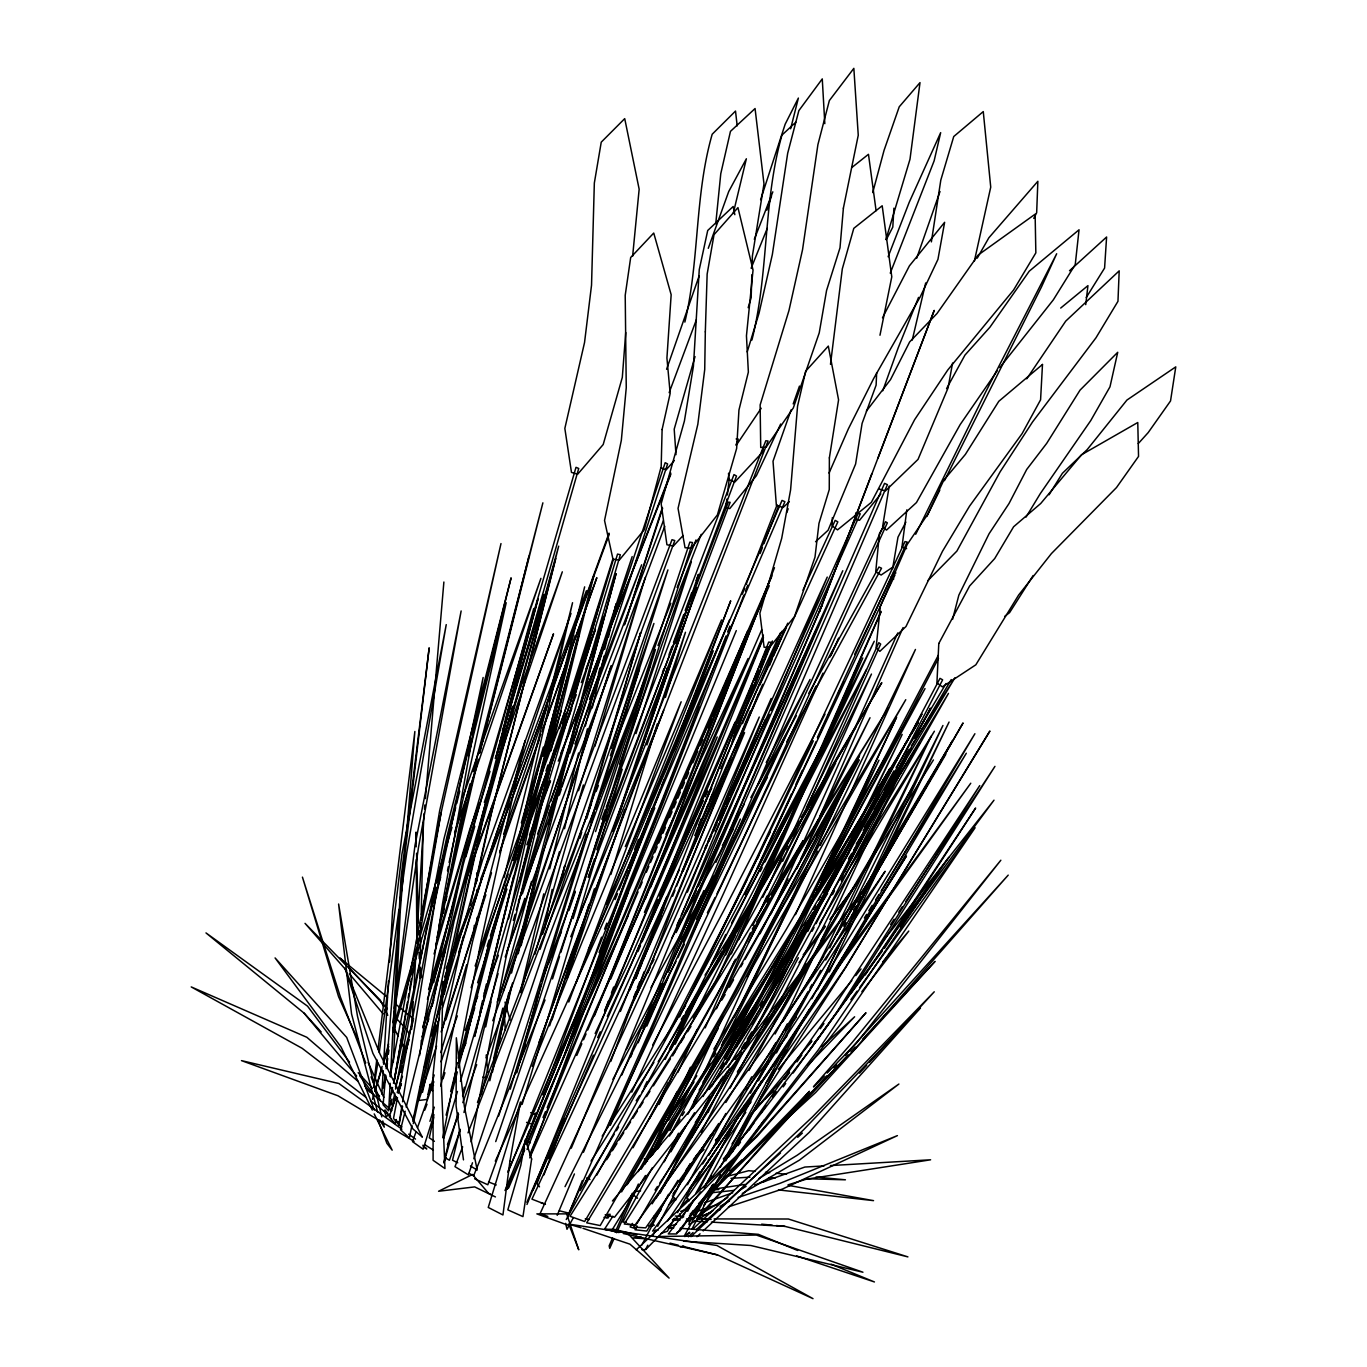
<?xml version="1.0" encoding="UTF-8"?>
<svg xmlns="http://www.w3.org/2000/svg" width="1367" height="1367" viewBox="0 0 1367 1367"><rect width="100%" height="100%" fill="white"/><g stroke="black" fill="none" stroke-linecap="round" stroke-linejoin="round"><path stroke-width="1.5" d="M419.772 978.311L420.011 967.665M420.165 961.274L420.694 937.83M420.882 929.321L421.019 922.93M421.207 914.403L423.274 822.797M474.041 933.798L474.298 925.374M475.511 883.27L475.631 879.049M751.833 274.801L751.167 297.698L748.176 307.66M752.004 268.547L752.38 256.056L763.982 183.879L755.062 108.54L730.456 131.369L720.768 173.746L715.744 223.829M832.366 517.597L832.025 525.817L837.527 529.883L871.326 502.373L914.608 419.703L947.775 369.996L1013.562 290.026L1035.844 252.878L1035.127 214.192L978.242 254.98L937.027 313.487L909.636 341.955L890.515 379.599L866.405 411.074M876.657 372.695L876.11 385.169L862.099 423.394L855.605 464.045L828.077 530.276L815.569 541.742M391.953 1092.011L392.141 1087.756M393.32 1062.279L400.223 911.499L403.316 873.376M390.142 1083.296L388.689 1110.807L383.119 1104.826L385.631 1075.094M390.466 1076.957L400.975 878.144L429.17 647.821L402.462 875.41L386.16 1068.721M411.655 1029.283L413.193 1001.772M413.791 991.195L415.824 955.243M416.542 942.547L424.129 813.468M381.82 1094.027L383.204 1070.617M383.58 1064.227L388.467 981.216M389.578 962.06L392.585 910.969L414.867 731.482L406.255 837.373M893.915 208.194L892.805 227.076L886.26 239.755M424.488 809.213L424.847 804.975M425.393 798.601L443.882 582.017M632.613 256.347L639.158 189.227L624.719 118.621L601.241 142.168L594.337 183.041L591.535 285.156L584.546 342.485L564.844 428.418L571.474 472.401L577.643 474.246L603.206 444.514L622.31 377.412L625.727 332.523M855.793 512.864L855.178 519.17L859.553 520.28L880.826 493.914M830.487 364.357L842.311 268.872L853.794 228.34L882.193 205.768L891.78 276.835L879.972 335.24M726.885 499.109L725.911 507.413L729.756 508.592L756.378 475.699L780.677 424.026M727.364 494.974L729.277 478.365M1085.723 304.653L1087.944 285.635L1060.707 308.053M373.669 1085.005L376.779 1059.579M378.078 1048.985L401.932 854.067L446.24 624.616L406.768 852.615L401.266 892.6M385.819 1076.102L383.375 1087.995L385.221 1075.351M386.878 1067.644L387.425 1063.406M394.38 1008.385L414.97 845.455L461.14 610.946L418.456 847.677L392.927 1022.653M906.834 509.857L901.964 546.954L906.629 548.663M377.805 1063.116L373.738 1087.551M379.257 1052.59L398.942 909.448M399.813 903.126L400.685 896.82M925.681 282.952L912.25 340.075M386.468 1066.909L387.698 1058.485M388.313 1054.265L388.929 1050.044M419.601 1055.461L442.515 903.724L483.132 677.485L435.133 901.212L402.582 1101.751M931.371 241.891L940.804 180.102L953.739 136.529L983.266 111.598L990.733 187.142L974.398 260.994M401.915 1105.937L398.856 1124.733L401.949 1126.938M889.216 486.037L882.586 526.876L886.499 530.088L916.454 502.56L960.147 424.607L997.226 370.782M407.451 1002.216L394.362 1080.067L441.08 812.869L500.988 543.57L439.644 810.768L421.241 920.162M408.152 998.013L408.87 993.809M409.57 989.588L411.347 979.08M412.048 974.859L412.766 970.655M413.466 966.452L414.167 962.248M418.763 934.891L419.481 930.688M892.6 568.587L897.982 537.18L905.877 522.091M952.56 363.041L948.066 387.938L918.026 459.397L885.389 490.907L878.656 488.89M684.85 322.099C699.562 260.277 694.573 195.498 712.19 134.239L735.514 111.069L737.189 125.867M751.901 340.058C768.972 272.716 762.957 201.957 781.958 135.06L795.799 122.227M471.154 1141.889L505.653 959.309L554.78 748.706L501.792 954.901L463.977 1112.516M397.489 1097.53L393.508 1118.411L398.976 1125.058L402.564 1106.296M398.293 1093.344L442.891 859.416L455.655 807.675M447.505 870.847L448.308 866.678M390.142 1076.256L441.08 812.869M394.755 1093.258L392.346 1105.766L389.834 1099.991L392.551 1087.483M395.576 1089.089L443.916 838.996L511.104 577.831L472.333 734.216M442.788 1137.703L457.415 1062.569M458.235 1058.4L480.586 943.606L525.065 740.606L472.64 941.265L440.721 1086.082M544.391 929.201L552.165 889.387M441.541 917.086L460.423 820.986L470.077 783.906M443.352 913.156L444.207 908.987M445.898 900.648L446.736 896.462M453.912 861.005L456.851 846.395M457.706 842.226L465.72 802.583M411.945 1125.451L409.365 1137.942L400.548 1129.774L405.179 1111.217M412.8 1121.282L454.032 921.273L512.762 706.312L453.588 917.394L406.204 1107.099M413.33 1119.47L414.184 1115.318M485.678 1026.907L490.975 1001.96M508.575 918.829L531.49 815.005M562.093 878.058L564.793 865.55L559.325 885.953M393.457 1083.296L435.988 887.183M436.876 883.014L446.838 837.117L471.325 738.334M457.637 1118.309L458.543 1114.156M462.593 1095.497L464.387 1087.192M492.479 1072.053L511.002 986.957M518.23 953.739L534.514 879.015L603.206 616.175L536.103 881.288L521.152 945.691M449.094 862.509L506.2 602.727L468.42 755.917M432.092 1006.385L463.225 864.525L533.745 608.537L469.411 867.72L413.295 1123.623M433.869 1117.112L429.306 1137.788L434.398 1141.325M438.824 926.946L461.841 823.207L476.929 763.162M422.488 1092.37L438.192 1021.559M444.19 994.492L482.073 823.754L555.788 558.539L488.532 824.096L470.351 905.21M427.922 1094.506L430.246 1084.099M442.84 1027.933L463.345 936.412M475.084 885.97L491.419 813.297L524.791 680.766M885.953 239.413L909.995 159.238L920.008 82.618L899.23 106.814L884.039 150.421L872.727 192.593M437.047 937.437L478.211 759.232M422.044 1086.287L435.731 1026.121M438.568 1013.682L484.362 812.459L503.227 744.861M518.298 840.483L572.551 602.71L504.013 877.546M519.597 881.407L542.374 786.11M493.572 1059.1L508.866 992.527M526.534 915.565L537.521 867.72M564.52 828.71L587.434 728.799M592.219 707.969L604.146 655.938M608.452 637.21L616.09 603.889L604.624 649.445M465.053 1045.482L489.113 941.829M479.714 1013.015L482.585 1000.61M483.559 996.475L486.43 984.069M540.187 777.669L584.649 586.853L543.007 756.207M489.813 1080.767L512.471 983.095M489.454 977.883L513.667 876.093M520.434 991.434L543.741 893.864M549.705 868.951L578.549 752.961M459.995 1129.108L452.528 1160.207L457.74 1162.787M423.223 1025.933L426.214 1013.545M433.698 982.6L465.088 852.649L490.001 771.33M529.319 805.06L543.331 747.117L521.357 822.797M474.742 1035.844L508.473 897.504L575.199 635.587L512.967 860.321M448.291 1144.23L443.711 1162.873L446.12 1157.712M474.742 1036.511L508.832 897.726L578.805 635.57L527.406 821.601M550.986 750.893L594.03 574.841L542.733 769.775M456.681 803.523L459.739 791.117M481.201 1094.847L502.783 1008.163M511.514 973.082L537.709 867.84M479.527 752.807L528.978 556.113M532.652 1017.544L540.973 984.411M543.57 974.056L545.125 967.853M479.766 753.029L542.887 502.834L473.187 771.706M528.961 664.191L558.676 546.168L510.079 720.289M585.332 726.048L595.756 684.628M598.37 674.29L599.925 668.07M790.639 128.754L798.379 98.065L785.171 124.192L760.599 199.736M450.632 1091.532L456.527 1068.874M458.663 1060.638L492.41 930.927L561.171 711.165L489.847 926.997L471.119 987.726M446.086 1115.147L457.33 1071.95M458.389 1067.832L506.183 884.825M952.56 619.388L958.848 595.141L989.059 533.779L1009 503.569L1026.685 469.496L1046.678 443.386L1080.05 390.125L1117.728 352.293L1109.987 386.81L1090.781 420.523L1040.321 493.572L1026.07 517.068M527.081 829.273L528.704 823.122M523.288 867.789L542.238 795.662L613.527 558.949M497.041 752.67L498.682 746.502M499.775 742.401L538.085 598.712L505.192 719.965M551.123 816.338L616.073 573.593L548.475 824.335M429.853 990.955L458.628 883.697M465.822 856.87L474.776 826.283M516.829 1072.856L538.376 992.715M568.945 716.821L600.13 601.429L574.448 685.106M520.776 992.732L559.445 851.607M518.93 852.256L520.622 846.122M498.699 1000.319L531.524 881.425M534.873 954.286L583.35 784.966M495.691 757.967L578.719 468.471L576.003 467.326L434.057 954.029M445.283 1157.883L458.184 1112.858M462.883 1096.488L498.066 973.68M513.326 920.452L515.086 914.318M516.248 910.217L620.31 554.746L617.542 554.079L527.098 853.213L460.423 1081.297M695.017 356.599L674.204 429.17L675.981 454.664M374.968 1090.969L382.111 1066.414M383.29 1062.33L388.638 1043.927M392.79 1029.607L451.999 827.274M388.98 1109.252L391.936 1099.034M395.507 1086.782L409.143 1039.809M399.437 1089.807L401.232 1083.672M428.589 989.469L455.946 895.265M396.208 1119.488L395.012 1123.589L389.287 1116.873L395.866 1096.607M422.967 1027.386L444.958 951.654M465.173 882.057L466.369 877.973M431.442 1035.81L482.483 860.219L571.03 613.373L486.43 863.5L442.344 1008.197M586.768 818.491L640.61 632.648L584.717 821.977M573.063 918.624L655.425 649.581L595.585 831.597M443.745 1138.301L457.449 1091.464M391.628 1093.908L392.842 1089.841M400.668 1063.304L413.33 1020.466M435.629 944.956L469.992 828.658L479.373 802.566M434.21 1074.975L427 1099.444L418.798 1100.469L436.551 1046.028M440.806 1052.539L466.643 964.829M499.69 852.632L505.089 834.28L540.922 734.045M579.916 838.261L581.71 832.161M522.16 1104.331L622.224 769.228L495.725 1141.599M498.511 746.98L544.169 594.474L502.441 730.679M459.5 1058.759L474.776 1007.718M594.884 746.314L645.258 577.438L578.514 790.69M510.25 1089.191L560.162 922.537L594.457 812.972M424.351 1067.285L439.251 1018.381M567.168 978.276L594.423 888.755M610.912 874.453L657.271 723.827M372.439 1099.393L373.687 1095.326M374.951 1091.242L381.837 1068.823M383.717 1062.706L388.724 1046.404M393.098 1032.136L440.687 877.221M400.907 1072.309L402.769 1066.209M550.03 764.717L551.892 758.582M562.555 723.895L565.682 713.694M747.219 351.917L759.027 313.265L772.355 254.467L787.682 153.241L798.858 110.624L822.268 78.893L824.814 123.662M429.939 1121.333L434.313 1107.167M443.045 1078.819L444.924 1072.753M498.647 1115.985L586.409 834.143M665.421 697.375L685.482 632.255L646.881 744.964M445.898 1019.765L491.505 872.898M552.541 978.926L559.53 956.541M560.795 952.474L692.573 542.562L689.857 542.101L584.786 857.451L516.077 1071.933M477.579 982.805L506.918 889.063M595.739 808.922L639.568 668.941L610.417 755.661M458.799 952.133L495.144 836.86M433.988 1114.703L423.104 1149.22L412.526 1141.633L416.081 1131.654M487.165 946.254L489.078 940.154M490.36 936.105L503.176 895.505M545.98 771.073L547.894 765.007M559.376 728.577L612.997 558.573M521.596 892.805L549.363 805.59M478.587 954.439L502.39 879.442L526.927 813.468M549.859 815.894L553.071 805.778M569.8 753.097L632.169 556.591L550.713 801.54M611.237 748.347L667.916 569.902L575.644 832.981L542.614 934.259M590.305 821.994L653.922 623.472L540.068 949.347M611.254 665.524L524.262 928.637M624.36 624.992L662.397 507.482M766.921 210.125L771.518 195.942M635.997 733.635L691.343 561.752L619.627 763.931M552.029 1019.885L582.034 926.706M585.947 914.557L589.194 904.424M397.182 1092.558L402.445 1076.342M427.427 999.311L450.427 928.364M465.549 881.749L553.515 633.844L466.967 875.922M549.602 1025.848L589.04 904.407M918.539 297.408L898.153 347.953L882.757 390.774M441.148 1031.914L485.849 894.787M499.656 852.444L539.128 740.06M561.974 787.102L667.592 463.943L665.182 462.695L522.331 893.95M610.981 666.481L573.217 782.044L528.619 911.242M624.89 623.899L662.636 508.336M529.371 872.368L532.703 862.235M699.186 275.844L666.583 369.278M708.277 248.316L728.714 191.551L746.365 158.777L733.225 213.474M505.209 957.02L524.808 898.358M559.291 795.184L561.324 789.118M612.741 831.512L667.421 667.574M675.52 643.293L698.469 574.465M503.193 991.331L517.461 948.869M484.328 802.326L562.315 571.816L495.23 758.429M472.486 1162.77L468.403 1174.868L454.989 1166.649L462.661 1146.793M473.853 1158.738L546.031 944.99L632.972 713.574L542.323 940.24L468.027 1132.884M454.579 832.418L540.922 578.361L462.747 797.166M503.603 834.178L547.398 705.406M548.765 701.391L586.409 590.732L495.794 834.844M569.014 910.405L575.148 892.309M517.068 858.818L595.397 629.521M763.247 448.94L761.897 452.87L734.831 482.038L728.97 479.612L728.526 473.238M615.253 825.634L696.845 587.964L619.063 813.861M624.822 809.367L566.946 977.952M497.246 1002.079L527.218 915.275M916.625 258.346L940.018 191.483M565.067 1053.581L628.666 870.489M588.169 877.084L594.508 858.954M791.117 409.827L773.021 461.226L776.371 505.414L783.069 507.499L789.323 501.757M793.202 403.897L799.473 386.092M786.743 512.693L788.144 508.746M541.964 732.046L596.832 577.66L543.075 728.03M417.499 1127.655L433.852 1081.758M440.977 1061.8L457.33 1015.886M475.118 965.991L508.199 874.179M460.252 1130.116L449.418 1160.224L444.668 1157.49M486.259 1057.853L561.376 849.061L674.785 540.563L672 539.692L556.352 846.959L492.769 1020.739M506.815 951.825L559.838 805.983L664.755 526.278M515.479 1073.385L525.646 1045.43M596.815 849.625L736.488 476.041L733.994 474.588L606.247 807.248M609.016 533.113L513.394 795.098L444.685 976.892M447.453 1144.589L458.423 1114.618M462.798 1102.639L476.69 1064.688M662.448 672.581L663.918 668.566M669.044 654.554L671.983 646.54M673.453 642.541L683.739 614.501M685.192 610.502L691.805 592.475M696.213 580.462L698.417 574.448M568.775 1002.062L681.159 701.784L582.274 941.573L532.259 1066.363M609.255 534.309L511.617 799.387M503.825 893.471L571.816 708.465M581.317 682.611L596.678 640.833L586.084 668.753M465.19 1030.205L477.749 996.15M537.573 833.921L577.267 730.918M539.572 779.463L595.346 629.503M526.859 844.721L550.491 780.984M458.372 1063.048L465.771 1043.089M484.311 993.194L498.391 955.26M518.418 901.366L554.746 803.557L663.371 520.707M600.216 794.398L650.265 665.353M541.742 980.908L575.114 891.079M601.788 819.226L605.496 809.247M539.025 1042.355L629.316 798.977L768.049 440.994L765.793 440.772L624.36 797.884L575.951 924.963M530.242 1155.969L627.607 893.847L736.3 630.597M543.946 1174.868L564.708 1118.924M604.744 1011.033L608.452 1001.037M611.425 993.04L613.646 987.042M650.709 887.149L774.474 567.698M610.81 1061.407L644.13 971.783M548.953 813.741L560.077 783.872M574.909 744.024L641.653 564.776L589.536 699.272M529.302 1130.765L525.577 1140.744L530.396 1142.778M530.789 1126.767L536.001 1112.789M542.716 1094.83L601.583 937.147M604.556 929.167L606.794 923.169M599.105 952.457L660.466 789.682M422.044 1036.818L428.828 1018.842M513.496 860.219L576.259 694.675M629.435 868.489L652.11 808.563M674.016 750.637L730.696 600.814L664.584 771.842M424.744 1110.158L427.017 1104.177M529.473 834.998L549.961 781.155M477.442 1102.434L591.535 803.437M596.097 791.476L598.387 785.495M661.97 785.717L664.242 779.754M686.114 722.22L713.284 650.795L628.376 854.102M548.406 1153.594L537.06 1183.429L539.504 1186.846M645.292 899.025L647.565 893.061M649.086 889.08L771.962 575.114M635.792 978.635L768.698 642.097L771.091 642.336L676.511 886.294M633.605 997.825L635.877 991.878M637.381 987.914L639.653 981.967M871.873 473.614L819.277 612.023L934.225 310.394L878.024 457.979M611.476 806.974L728.321 502.133L730.149 502.321L588.545 877.358M647.787 972.843L675.076 901.4L758.685 693.565M634.596 849.403L638.44 839.458M390.62 1111.474L396.02 1097.564M399.096 1089.619L401.42 1083.655M422.984 1027.984L433.783 1000.148M446.12 968.349L469.24 908.713M480.791 878.896L509.31 805.351M772.833 191.841L754.311 239.293M657.988 645.514L701.22 534.343M735.959 445.027L738.265 439.08L736.13 438.944M743.887 595.106L662.927 803.044L522.809 1148.758L661.799 800.908L726.048 635.963M745.442 591.159L747.749 585.213M760.086 553.532L762.41 547.586M763.948 543.622L778.592 505.995M888.123 256.74L909.226 202.299L940.667 132.65L934.139 160.828L890.259 273.161M672.667 896.205L674.973 890.259M558.249 761.129L670.753 473.05M727.586 631.981L729.91 626.018M742.298 594.218L744.622 588.254M746.16 584.29L777.122 504.782M594.474 1015.835L747.817 630.58L636.749 892.514L529.815 1154.637M560.863 753.422L670.838 474.264M527.047 1149.51L628.239 892.343M696.418 319.656L669.164 392.654M576.173 982.617L721.52 619.935L625.3 846.566M614.125 745.886L670.804 603.308M677.092 587.468L695.991 539.948M606.196 986.923L755.831 614.432L712.703 716.018M733.173 737.719L769.484 646.437M508.011 1172.322L654.776 807.982L495.298 1161.164M698.913 824.694L701.288 818.765M732.114 741.734L772.423 640.986M548.731 963.239L555.891 945.451M559.069 937.54L561.461 931.611M605.991 820.849L608.383 814.92M637.107 951.005L639.483 945.093M641.055 941.162L657.664 899.794M659.253 895.863L662.414 887.969M776.2 650.008L780.967 638.133L773.568 655.767M751.115 268.274L767.28 228.306M663.217 886.004L763.487 637.688M620.413 1011.409L666.583 897.265M696.897 822.387L752.721 684.44M754.311 680.493L758.292 670.633M759.898 666.703L762.29 660.791M765.469 652.896L767.861 646.984M473.546 1175.979L545.04 999.978M526.978 1204.464L717.179 736.95L529.73 1157.849M568.04 1215.929L582.376 1180.507M638.15 1042.765L692.334 908.97L822.49 604.094L690.455 910.166L621.848 1074.975M570.757 936.737L663.661 710.362L572.944 949.125L487.831 1184.762L474.622 1178.798M635.535 978.687L637.945 972.791M639.568 968.844L641.994 962.932M643.601 959.002L652.486 937.335M657.322 925.51L659.748 919.598M687.362 892.19L759.266 717.026L651.632 962.146L626.599 1016.433M505.004 1190.503L603.701 951.364L699.289 707.32L602.557 954.713L508.114 1170.989M610.724 979.045L650.47 883.082L748.074 658.518L665.968 834.28M615.065 899.571L617.508 893.676M619.131 889.763L729.482 620.003L618.602 881.544L588.408 949.501M557.189 1215.314L574.43 1173.945M583.453 1152.278L771.193 698.434L657.271 958.301L540.102 1213.588L547.825 1216.425M629.828 989.896L661.15 915.172M683.004 871.309L750.517 710.635M769.45 665.575L771.911 659.697M571.252 1148.195L744.571 732.609L639.09 968.725L531.934 1199.149L545.45 1204.378M769.655 714.394L686.234 912.285M771.313 710.464L827.24 577.079L712.515 831.444M543.024 1117.471L545.501 1111.576M547.159 1107.663L638.064 891.865M639.722 887.952L642.2 882.057M524.535 1150.348L508.746 1187.718L506.918 1189.29L524.569 1148.263M527.03 1144.435L647.531 859.211L771.706 576.566M646.335 872.266L648.829 866.405M650.487 862.509L652.982 856.648M654.639 852.735L657.117 846.874M658.774 842.978L661.269 837.117M662.927 833.204L665.421 827.343M669.574 817.586L672.051 811.725M673.709 807.812L676.204 801.951M677.861 798.055L680.356 792.194M682.013 788.281L684.491 782.42M686.149 778.507L688.643 772.663M692.796 762.889L697.768 751.167M700.263 745.305L702.741 739.444M707.73 727.722L711.045 719.913M604.556 1010.914L763.264 637.569M767.656 646.864L642.165 941.76M628.632 990.767L663.798 908.252M694.778 835.579L708.174 804.155M709.849 800.225L712.361 794.347M742.486 723.639L781.804 631.332M632.374 856.955L634.049 853.042M635.723 849.129L784.897 501.689L782.027 500.407L606.077 904.151M644.421 912.319L763.418 635.125M526.244 1144.35L648.129 861.056L769.262 585.708M548.902 1158.772L593.432 1055.153M637.962 951.535L640.491 945.674M576.771 1055.444L581.829 1043.704M583.521 1039.791L586.05 1033.913M587.742 1030L761.692 629.811M681.996 871.77L730.747 758.531M735.805 746.826L738.317 740.965M740.008 737.052L762.701 684.337M585.862 1181.977L587.554 1178.081M610.331 1125.314L887.422 484.67L884.552 483.371L683.397 941.931M715.932 862.304L817.637 627.043L701.134 880.673M719.23 855.588L842.79 570.74L713.762 852.427L676.152 931.03M646.813 1026.104L668.087 977.166M880.963 612.211L731.277 953.893M829.034 473.102L848.377 428.862L873.616 378.608L920.299 296.742L937.95 259.371L944.631 222.308L909.414 265.864L882.501 317.793M526.859 1202.276L631.81 963.069L735.07 722.152L627.692 964.367L595.158 1033.503M677.024 925.083L679.587 919.239M681.313 915.343L860.253 513.787L858.083 513.599L715.437 831.922M630.409 1057.443L632.118 1053.547M643.242 1028.189L660.364 989.178M668.07 971.629L672.359 961.872M677.502 950.185L701.476 895.573M643.156 1028.582L662.824 983.881M667.95 972.227L703.851 890.583M881.014 611.357L759.146 888.037L716.291 980.754M612.604 1238.006L609.169 1245.781L609.716 1248.327L614.056 1238.587M615.184 1232.163L632.323 1193.254M645.173 1164.069L676.904 1092.062M705.184 1027.864L734.335 961.702M796.876 868.711L903.057 627.607M616.671 1232.744L638.355 1184.061M650.504 1156.807L690.438 1067.234M716.462 1008.812L750.363 932.926M897.777 632.955L771.005 914.01M704.637 848.907L706.38 845.028M708.14 841.149L710.755 835.322M823.002 673.128L723.741 893.044L631.793 1092.165M830.914 655.613L838.808 638.099L829.666 657.322M629.743 1179.072L633.246 1171.314M677.878 1072.309L697.136 1029.59M759.984 911.601L766.972 896.103M782.727 861.21L880.673 644.079L878.81 642.695L766.75 889.729M769.809 899.093L720.631 1000.217M772.44 893.266L871.462 674.051L806.359 807.692M795.509 914.626L915.463 649.445L820.303 845.353M597.652 1037.604L600.301 1031.812M607.341 1016.347L711.746 787.99M696.726 831.495L837.834 521.869L835.169 520.383L802.959 590.185M720.734 818.132L723.382 812.323M725.142 808.444L765.588 719.435L730.508 794.876M738.846 939.539L862.799 657.937L798.225 799.148M533.096 1190.025L679.074 870.215M782.3 833.955L748.689 907.466L693.257 1018.227M704.176 1072.702L769.792 928.945M703.424 800.584L660.774 893.198M705.184 796.722L707.85 790.946M734.387 733.105L737.035 727.329M738.812 723.468L780.403 632.853M791.596 793.68L756.788 869.104M796.038 783.992L802.258 770.441M817.381 737.548L907.175 542.033L904.954 541.605L756.617 858.117L679.467 1016.86M757.591 868.797L816.116 741.615M817.893 737.77L825.873 720.426M827.65 716.564L831.187 708.858M838.279 693.445L843.61 681.894M570.637 1040.219L575.063 1030.598M576.84 1026.754L628.342 915.241M720.682 768.596L787.768 623.164M659.133 1104.399L675.195 1069.626M759.591 685.363L786.435 627.453M915.702 534.241L985.641 392.004L1056.674 253.749L1041.432 287.019L944.426 480.688M705.338 849.027L707.132 845.165M708.926 841.286L711.626 835.493M713.42 831.632L717.026 823.891M718.82 820.012L724.22 808.41M726.014 804.548L728.714 798.738M831.051 857.929L896.564 717.214L811.998 896.188M669.915 1130.509L723.177 1016.467M895.026 574.875L744.981 894.616M787.768 954.269L775.123 981.164L751.747 1024.003M791.373 946.579L878.964 760.189L770.185 977.132L725.843 1059.066M607.341 1127.587L744.024 837.51L887.354 522.826L885.474 521.716L739.769 835.305L690.882 936.788M675.23 1044.183L702.484 986.359M754.55 895.282L769.057 864.491M770.868 860.646L777.208 847.181M820.747 754.789L874.248 641.243L831.837 726.851M757.198 859.177L759.027 855.332M768.169 836.04L769.997 832.178M842.533 937.745L826.095 972.484L811.844 998.713M846.173 930.021L864.44 891.438M868.096 883.714L942.94 725.484L843.456 924.827M815.928 686.149L716.992 893.728M670.889 1049.788L691.907 1005.582M699.221 990.204L703.8 980.583M711.096 965.205L725.723 934.464M813.331 740.846L747.288 879.066L679.228 1016.587M854.614 654.451L894.052 571.902L895.915 572.961M807.709 931.491L902.186 734.438L783.599 976.141L758.702 1023.353M829.786 947.929L931.235 736.13L812.049 977.063M829.239 971.971L949.057 722.049L817.517 989.708M676.135 932.55L696.504 890.276M698.349 886.431L700.212 882.604M725.774 954.918L735.053 935.677M736.916 931.833L741.546 922.212M748.979 906.834L753.61 897.213M739.667 894.65L747.083 879.306M748.945 875.461L770.304 831.341M665.148 1059.425L693.001 1001.943M710.635 965.529L721.776 942.529M675.999 961.497L612.929 1079.281M677.861 957.652L684.389 944.221M696.521 919.273L790.724 725.45L663.866 978.123M817.5 851.111L734.267 1017.031M762.632 897.436L781.24 859.245M785.888 849.693L787.751 845.883M634.339 999.414L650.282 966.913M652.162 963.086L654.024 959.258M800.618 859.347L870.027 717.726L819.858 816.287M926.826 516.504L939.795 490.121M707.029 888.123L681.33 939.744M758.07 784.726L810.05 679.433L766.221 762.513M644.25 1087.243L647.087 1081.519M708.157 1112.037L729.773 1068.328M760.787 1005.616L762.666 1001.806M760.223 871.428L762.102 867.618M764.939 861.911L825.241 740.162M827.12 736.369L829.957 730.662M724.476 1057.921L754.789 996.782M664.225 1161.83L678.476 1133.226M687.977 1114.156L749.714 990.204L859.518 755.438L747.527 992.066L669.471 1136.062M565.015 1186.641L649.581 1018.125L740.367 819.055L655.63 1017.458L568.945 1213.161L559.359 1210.786M707.371 912.746L715.061 897.538M664.362 1185.958L706.722 1102.383M725.98 1064.397L795.304 927.646L938.411 655.135M760.035 933.781L788.024 878.827M814.066 827.65L817.927 820.08M1033.777 218.378L1036.664 212.739L1037.861 181.281L988.854 237.79L977.268 258.124M735.463 959.241L717.145 995.108L633.006 1147.784M752.807 925.271L835.698 762.923L709.712 991.536L677.947 1046.678M649.752 1118.377L668.173 1082.544M668.583 1120.205L695.871 1067.012M697.819 1063.201L699.784 1059.408M825.002 714.155L724.339 909.465L652.64 1045.106M660.176 1193.169L710.003 1096.419M728.577 1060.382L938.48 658.347M664.294 1040.526L738.676 896.547M798.345 957.703L730.012 1088.2M812.083 931.235L814.048 927.458M816.014 923.665L942.632 679.826L940 678.357L747.715 1043.517M645.822 1248.994L647.787 1245.2M652.742 1235.751L655.716 1230.078M657.698 1226.284L690.386 1163.864M840.739 879.442L842.704 875.683M844.686 871.924L907.808 751.44L840.415 879.579M915.702 736.386L930.5 708.157L914.66 738.3M626.274 1049.617L660.91 983.779M641.772 1245.166L668.514 1194.28M701.186 1132.098L743.751 1051.052M832.486 894.65L834.468 890.874M691.856 1229.223L720.546 1174.526M732.422 1151.903L785.854 1050.061M787.836 1046.285L792.792 1036.852M722.391 845.609L744.297 804.052M661.064 1208.411L657.083 1215.964L653.529 1217.672M747.732 1044.115L756.703 1027.13M731.67 922.93L866.439 669.522L723.946 948.305M687.652 1211.247L693.633 1200.004M698.605 1190.64L741.444 1110.107M750.398 1093.258L787.255 1023.951M704.09 1188.06L761.368 1081.092M776.456 1052.932L820.661 970.365M821.362 880.963L925.032 688.592L786.555 928.928L713.847 1049.07M687.464 1184.693L725.774 1113.524M748.962 1070.446L784.248 1004.899L899.537 774.388L790.331 1006.078L775.089 1033.999M669.42 1049.155L721.93 952.047M720.802 1068.379L723.827 1062.791M748.279 942.615L798.038 850.889L785.957 870.933M652.23 1167.862L622.839 1222.098L626.496 1222.354M701.852 1201.063L693.718 1216.066L692.591 1212.409M720.187 1167.35L783.325 1051.172M733.789 838.962L767.417 777.345M786.777 741.871L881.544 568.228L878.964 567.032L808.683 693.462M681.62 1152.501L723.297 1076.154M674.512 1218.219L667.404 1231.257L661.252 1233.376M677.554 1212.649L699.904 1171.707M709.046 1154.961L751.713 1076.803M946.562 388.638L964.965 355.078L989.93 327.209L1029.248 271.179L1079.041 229.793L1075.248 264.549L1053.359 299.8L999.79 367.586M573.149 1218.082L566.997 1229.275L565.665 1223.362M596.73 1175.193L698.229 990.562L819.243 751.918L695.102 986.342L566.246 1219.518M812.699 912.951L772.902 983.283M835.169 872.043L837.202 868.318M839.253 864.61L841.286 860.885M849.454 846.019L921.956 714.001L822.814 892.463M712.361 1185.121L684.542 1235.546L689.874 1233M725.74 1160.856L809.179 1009.598M733.242 829.188L671.658 938.36M750.808 797.576L796.278 715.778M794.945 942.666L797.012 938.941M804.24 925.937L806.308 922.212M813.536 909.192L815.586 905.484M818.679 899.896L820.747 896.188M682.236 1217.843L689.446 1204.857M695.632 1193.75L745.083 1104.809M758.48 1080.716L807.931 991.776M809.982 988.068L812.049 984.36M651.034 987.504L713.215 876.179M638.252 1171.604L718.068 1028.753M747.083 976.807L905.774 699.682L768.938 929.85M729.397 987.196L733.549 979.78M740.811 966.828L742.896 963.137M744.981 959.429L857.194 759.539L735.754 992.237L621.609 1191.87M816.612 835.784L859.33 759.915L737.548 992.545L627.18 1184.693M851.983 863.756L948.476 693.394L853.948 849.727M606.811 1217.741L608.93 1214.05M610.195 1214.255L608.076 1217.946L603.975 1217.365M672.649 1055.871L674.768 1052.197M853.794 912.131L865.465 891.916M872.881 879.066L963.069 722.955L872.436 880.006M852.188 915.104L866.046 891.096M670.838 1151.851L684.782 1127.878M703.014 1096.522L756.635 1004.318M758.788 1000.627L764.153 991.417M767.365 985.88L879.801 795.047M637.09 1223.482L721.691 1078.426M728.115 1067.405L767.741 999.465L893.933 770.885L764.854 1001.379L709.302 1089.345M843.935 926.484L846.088 922.81M853.606 909.926L855.759 906.253M857.895 902.579L861.125 897.06M863.278 893.386L866.49 887.867M875.102 873.154L885.833 854.768M889.063 849.249L952.474 740.777L836.809 934.379M825.651 959.976L945.827 754.276L804.787 986.871L781.651 1022.584M795.406 829.957L717.897 961.958L685.892 1012.195M797.559 826.3L855.691 727.295L719.777 960.078L658.176 1061.732M711.541 1086.662L826.591 890.566M794.637 830.64L690.096 1005.804M798.943 823.327L881.8 682.646L801.216 817.483M693.975 1101.546L788.879 940.564M657.39 1195.647L741.683 1052.556M743.853 1048.899L776.268 993.86L906.355 758.463L782.864 995.74L737.65 1072.429M883.714 526.295L879.442 533.523L875.734 571.714L881.117 575.029L893.454 566.673M721.861 1000.012L725.108 994.527M834.178 877.734L849.351 852.051M874.265 809.862L951.227 679.604M896.103 767.622L946.084 683.5M800.874 919.632L775.892 961.599L721.451 1045.311M809.554 905.039L909.499 737.24M911.669 733.601L918.197 722.647L821.106 883.133M819.619 923.699L934.396 731.225L841.371 880.946M799.029 821.123L735.873 926.809L705.013 975.132M792.262 948.254L813.075 913.429M815.262 909.756L817.449 906.099M864.525 827.308L911.584 748.501L884.996 789.75M691.617 1137.447L737.394 1060.741M745.015 1047.959L748.296 1042.474M750.466 1038.817L752.653 1035.178M823.703 956.302L783.035 1021.371M812.921 914.608L796.038 941.641M823.84 896.393L826.027 892.754M863.175 830.811L954.935 677.759L911.447 745.716M780.454 880.058L783.752 874.59M641.14 1169.229L653.255 1149.203M655.459 1145.563L694.009 1081.844M805.676 908.679L722.63 1042.423M816.697 890.43L818.901 886.79M811.092 920.64L777.071 974.808M819.875 906.099L827.582 893.369M848.463 858.818L851.761 853.367M580.086 1190.606L614.176 1134.337M616.38 1130.714L618.585 1127.074M715.864 1140.949L775.704 1042.97M612.074 1229.975L645.48 1175.5M671.094 1133.721L674.444 1128.271M676.665 1124.631L680.014 1119.197M682.236 1115.557L684.457 1111.918M704.501 1079.229L752.397 1001.14L890.105 768.254L750.466 1002.814L652.196 1155.252M677.947 1180.353L646.762 1231.069L635.023 1229.77L637.364 1226.216M725.826 1102.486L782.625 1010.128L913.019 786.23L779.686 1012.127L656.194 1197.919M752.311 928.979L754.55 925.356M756.771 921.734L888.379 707.85L771.466 894.804M724.92 1075.385L727.159 1071.762M741.7 1048.233L745.049 1042.799M747.288 1039.176L751.765 1031.931M864.388 917.992L866.627 914.369M868.865 910.747L872.214 905.33M875.581 899.896L878.947 894.462M881.185 890.84L966.315 753.234L826.659 987.145L689.429 1188.658M1049.053 494.786L1062.381 473.307L1087.209 449.572L1126.938 400.053L1175.774 366.869L1170.528 400.958L1148.212 432.57L1138.267 443.592M792.074 960.317L762.376 1006.864M1086.235 297.528L1104.587 268.069L1106.604 237.004L1069.507 270.769M691.48 1108.62L753.337 1009.41M827.36 891.352L772.15 980.105L702.877 1082.271M856.648 844.276L919.718 742.845L856.238 844.157M806.069 964.179L785.769 996.714L751.32 1047.669M820.661 941.043L933.422 759.949M766.972 901.981L769.228 898.392M826.745 891.181L772.338 978.02L699.135 1090.097M652.332 1153.868L678.408 1112.533M713.557 1056.811L715.83 1053.205M606.64 1159.729L610.058 1154.329M612.331 1150.724L616.893 1143.513M619.166 1139.907L623.728 1132.713M626.018 1129.108L630.58 1121.897M632.853 1118.291L637.415 1111.081M639.688 1107.475L643.105 1102.075M646.523 1096.659L649.957 1091.259M653.375 1085.859L670.462 1058.827M673.88 1053.427L677.314 1048.011M680.732 1042.611L684.149 1037.194M687.567 1031.795L690.984 1026.395M732.37 1042.15L753.986 1008.06M694.556 1112.687L624.275 1224.012L636.014 1225.31M692.488 1108.176L695.923 1102.776M1033.144 575.524L1009.581 612.638L1004.66 616.397M695.29 1122.58L728.44 1070.395M735.292 1059.596L760.445 1020.021M591.04 1161.113L653.887 1062.432M681.33 1019.372L683.603 1015.784M732.968 1041.927L744.417 1023.934M672.991 1194.126L675.281 1190.52M677.571 1186.915L710.823 1134.747M602.163 1136.165L685.585 1005.548M809.572 904.886L878.246 797.576M906.868 752.875L909.158 749.304M808.7 908.098L848.001 847.13M850.325 843.542L869.976 813.057M604.795 1228.779L612.877 1216.22M669.369 1151.544L685.448 1126.528M726.783 1062.227L729.072 1058.656M735.959 1047.942L750.893 1024.72M753.2 1021.149L755.49 1017.578M705.423 1185.138L711.199 1176.184M731.977 1143.94L845.114 968.4L989.913 731.037L845.746 967.067L778.319 1065.081M652.11 1203.831L664.772 1184.232M667.079 1180.661L670.531 1175.312M737.326 1071.984L786.828 995.364M661.372 1208.291L655.596 1217.228L660.91 1210.034M685.653 1170.801L690.284 1163.659M884.483 948.288L975.628 808.034L865.243 974.927M643.857 1164.65L709.866 1063.116M673.435 1194.074L713.113 1133.311M702.604 1163.949L706.107 1158.601M708.448 1155.047L821.704 982.138L974.91 733.737L827.223 983.351L686.866 1193.647M663.849 1125.571L696.811 1075.761M890.583 924.57L894.103 919.239M898.785 912.131L902.305 906.782M905.825 901.451L994.954 766.357L848.565 996.167L821.208 1033.948M636.202 1100.725L639.739 1095.428M642.097 1091.891L715.231 982.258M717.59 978.721L719.948 975.184M679.792 1181.789L718.717 1123.503M663.935 1125.844L693.496 1081.741M736.386 445.078L761.197 408.255M1026.737 378.813L1065.713 321.142L1119.197 270.854L1117.967 301.304L1095.975 337.803L1032.529 421.976L1000.097 471.854L956.883 551.089L927.851 580.616M632.494 1223.414L630.119 1226.934L635.98 1228.762M655.066 1190.025L657.442 1186.505M659.817 1183.002L708.533 1110.944M657.493 1149.203L661.081 1143.923M667.728 1220.834L787.375 1044.559L906.441 856.015L786.196 1047.84L652.623 1231.069L658.091 1230.215M718.102 1152.569L686.798 1198.073L689.173 1200.773M721.725 1147.323L745.801 1112.328M766.272 1082.579L775.909 1068.567M728.645 1157.063L831.221 1010.982L979.746 785.598L836.689 1012.298L793.168 1073.027M738.06 1145.649L740.504 1142.146M749.099 1129.945L754.003 1122.956M761.368 1112.499L766.272 1105.51M772.406 1096.795L776.097 1091.549M784.675 1079.349L789.579 1072.36M796.944 1061.903L801.848 1054.914M809.213 1044.456L811.673 1040.971M820.268 1028.753L823.942 1023.524M703.697 1205.421L751.765 1137.515M754.242 1134.046L764.102 1120.12M713.574 1184.061L679.997 1230.915L676.614 1232.692M783.206 1086.902L785.7 1083.433M833.221 974.432L970.775 783.223L841.166 960.523M850.838 999.755L857.058 991.16M859.535 987.709L975.115 827.718L841.235 1023.49L715.18 1185.052M689.378 1216.032L693.103 1210.872M810.016 1049.412L818.713 1037.399M799.029 962.641L825.412 926.467M830.435 919.581L855.571 885.133L829.991 919.205M850.701 993.655L882.416 950.851M900.169 926.877L993.997 800.173L879.442 945.554M803.13 954.986L824.865 926.023M693.377 1159.524L712.651 1134.063M746.04 1089.943L767.878 1061.082M770.458 1057.699L787.153 1035.639M700.622 1191.921L668.275 1233.94L676.562 1233.94L818.201 1050.044L948.766 857.382L811.861 1047.395L705.799 1185.189M861.859 991.656L908.782 931.064L882.706 961.924M692.864 1213.674L703.373 1200.209M851.778 980.635L778.387 1069.284M855.742 975.628L861.005 968.947M785.564 1030.445L796.329 1017.287M690.489 1188.401L714.753 1158.977M751.132 1114.823L811.776 1041.227M845.472 1000.336L848.172 997.073M715.573 1144.589L719.657 1139.668M734.677 1121.658L751.064 1102.024M814.066 1043.124L819.551 1036.63M612.433 1201.012L740.726 1051.24L872.163 878.246L745.169 1049.771L614.535 1217.194L605.154 1214.836M674.341 460.508L666.225 469.77L660.688 467.736M809.298 1091.532L696.435 1220.628L698.947 1216.049L826.659 1075.829M813.468 1086.748L852.478 1042.132L1000.849 860.219L856.801 1042.731L845.319 1055.341M681.039 1206.958L688.079 1198.944M723.297 1158.943L750.073 1128.544M669.266 1204.617L674.973 1198.329M750.688 1114.806L789.255 1072.258M833.836 1067.952L836.707 1064.79M859.467 1073.18L866.661 1065.354M869.532 1062.227L934.259 991.793L812.34 1117.027L692.625 1229.292M683.107 535.522L673.367 546.031L666.925 544.75L661.167 503.688L684.406 421.019L693.411 366.322L699.255 269.624L707.713 230.493L733.173 206.485L734.831 214.687M848.036 1054.863L813.228 1092.233L787.443 1117.642M850.923 1051.736L855.281 1047.071M862.526 1039.279L935.028 961.394L815.672 1092.472L779.754 1125.314M807.863 1065.149L854.631 1016.775L821.977 1046.661M692.385 1211.914L809.435 1091.344M813.878 1086.765L824.25 1076.085M827.223 1073.027L850.923 1048.609L1008.214 875.119L851.829 1052.436L698.503 1203.678M711.609 1192.366L781.377 1123.623M691.001 1236.674L803.454 1129.911L920.469 1008.06L809.264 1132.32L703.185 1230.932M636.219 1249.814L756.788 1136.797L865.977 1012.742L758.617 1133.636L645.737 1249.592L641.926 1249.677M684.85 1236.588L689.515 1232.214M696.948 1236.725L700.058 1233.837M764.443 1099.324L773.773 1090.781M729.773 1171.023L742.281 1159.609M764.136 1139.6L768.818 1135.328M688.37 1236.776L693.052 1232.504M696.179 1229.668L780.523 1152.962M797.696 1137.327L802.395 1133.072M680.629 1181.754L683.825 1179.003M389.305 1114.156L386.383 1116.651L384.076 1110.688M695.803 1156.362L704.005 1149.596M715.471 1140.112L722.015 1134.695M756.429 1106.228L759.693 1103.528M851.761 167.577L868.472 154.3L876.093 210.74M727.876 1197.458L689.583 1220.782L688.883 1224.661L712.822 1210.684M740.641 1189.683L746.109 1186.351M758.873 1178.576L797.166 1155.252L898.888 1084.048L799.387 1160.156L742.298 1193.476M720.187 1206.378L729.397 1201.012M680.663 1211.35L688.678 1208.496M704.706 1202.772L732.746 1192.776M754.789 1184.916L804.873 1167.042L824.045 1165.931M672.359 1219.74L676.357 1218.39M690.301 1213.674L718.205 1204.242M738.146 1197.492L779.993 1183.344L897.401 1135.618L782.454 1189.051L728.44 1206.873M668.412 1226.695L676.426 1224.046M702.433 1215.468L710.43 1212.819M716.428 1210.837L720.443 1209.522M788.058 1184.83L806.205 1179.225L930.602 1159.797L830.435 1165.573M724.322 1177.072L748.672 1170.699L754.994 1171.28M680.219 1246.909L683.893 1246.174M715.3 1188.931L744.571 1184.471M761.299 1181.908L765.486 1181.276M641.072 1236.776L633.211 1237.972L645.805 1238.775M634.305 1191.682L640.61 1190.828M730.986 1178.354L749.97 1177.141M711.233 1192.793L734.267 1190.384M419.652 1087.414L423.223 1087.175M714.582 1189.734L718.854 1189.546M658.159 1236.52L756.395 1235.05L862.936 1272.216L750.756 1245.491L683.585 1241.202M673.811 1218.886L680.185 1218.886M686.542 1218.903L692.915 1218.903M697.153 1218.903L709.883 1218.92M714.121 1218.92L788.366 1219.005L907.91 1256.888L784.846 1226.353L776.422 1225.55M619.08 1232.556L604.727 1229.292L614.227 1229.309L636.954 1234.948M769.057 1177.671L775.414 1177.858M807.231 1178.747L845.421 1179.806L815.979 1177.038M429.563 1085.125L433.527 1085.347M673.606 1219.945L679.912 1220.304M686.2 1220.663L690.403 1220.919M694.607 1221.158L707.2 1221.876M711.387 1222.115L784.846 1226.353M627.316 1224.2L635.775 1224.849M648.454 1225.84L652.674 1226.165M667.472 1227.31L673.811 1227.788M680.151 1228.284L758.326 1234.333L797.696 1250.48M765.503 1172.271L769.706 1172.681M776.012 1173.262L786.538 1174.27M675.281 1216.015L683.705 1216.801M690.027 1217.399L694.248 1217.792M698.469 1218.202L711.096 1219.381M761.675 1224.166L772.218 1225.157M778.421 1189.905L873.53 1200.636L788.332 1185.377M604.727 1229.292L716.855 1245.457L813.006 1298.65L717.487 1254.906L682.372 1246.208M650.196 1224.473L654.366 1225.174M668.993 1227.651L673.179 1228.369M585.264 1218.8L589.126 1219.603M482.876 1077.059L486.567 1077.88M623.181 1233.478L717.487 1254.906M669.984 1243.133L678.254 1245.183M581.129 1227.771L568.364 1224.046L627.385 1232.931L669.095 1278.094L629.931 1244.158L582.957 1228.301M796.636 1255.897L874.436 1281.956L831.153 1264.202M526.568 1122.392L530.396 1123.708M530.721 1112.653L534.565 1113.985M540.802 1202.567L544.664 1203.985M488.549 1181.942L496.238 1184.967M495.435 1196.928L474.674 1186.898L438.585 1191.255L472.504 1174.492L488.463 1193.22L492.103 1195.048M468.966 1173.262L474.11 1176.064M414.081 1141.36L337.957 1095.77L241.481 1060.621L338.896 1083.518L401.898 1129.21M423.155 1146.776L426.777 1148.946L422.847 1145.256M470.47 1166L477.186 1170.049L464.336 1106.399L456.339 1037.775L456.082 1105.749L463.481 1159.882M586.973 1177.688L589.963 1179.516M424.795 1144.692L433.373 1150.143M408.699 1134.149L415.517 1139.087M644.267 1158.806L647.497 1161.198M365.553 1097.035L302.158 1048.318L191.226 986.923L306.84 1037.28L358.205 1081.519M370.56 1100.879L390.569 1116.258M395.576 1120.103L398.925 1122.666M891.164 576.959L893.745 579.01M633.092 1194.655L637.569 1198.244M321.16 1031.931L304.072 1013.135L205.99 932.926L307.541 1006.163L349.525 1062.176M387.459 997.329L339.973 958.062L345.714 964.213M395.644 1004.096L413.654 1018.996M366.219 1088.44L391.902 1110.551M348.585 967.289L387.374 1008.778M394.55 1016.467L406.033 1028.77M358.171 1072.651L372.405 1088.303M375.259 1091.447L379.53 1096.146M346.535 970.655L305.029 923.357L380.282 1000.166L383.102 1005.839M349.303 973.8L383.187 1013.853M672.274 1195.869L675.828 1199.918M304.072 1013.135L356.667 1076.034M364.767 1085.706L370.167 1092.148M384.998 1109.884L387.698 1113.114M359.709 1075.761L373.704 1094.437M407.212 1030.547L409.57 1034.101M400.394 1040.68L404.991 1047.823M430.229 1087.158L432.536 1090.746M379.736 1120.086L384.281 1127.16L382.794 1120.974M389.082 1115.455L391.082 1118.736M697.58 1205.779L699.186 1209.009M384.981 1009.632L387.784 1015.305M394.362 1028.565L398.105 1036.152M400.924 1041.825L405.623 1051.308M372.302 1110.072L341.084 1047.088L275.075 957.925L346.705 1037.433L374.25 1110.021M374.199 1113.9L392.175 1150.16L386.912 1143.359L377.975 1119.829M357.71 1039.279L338.572 996.663L302.432 877.136L340.486 997.295L365.724 1062.945M368.15 1062.535L383.802 1097.411M679.502 1213.981L681.159 1217.826M371.072 1076.871L380.248 1100.743M504.987 1002.148L510.13 1020.021M377.565 1111.918L351.558 1013.955L338.606 904.031L357.47 1016.04L381.786 1116.873M420.335 967.153L421.702 977.713M426.299 1013.631L426.846 1017.851M654.383 1215.639L654.725 1218.851M486.191 1055.016L487.814 1071.933M504.03 1008.761L505.294 1029.727M421.275 1040.475L421.497 1044.713M416.269 840.551L416.046 832.11L416.166 846.822M416.593 853.213L418.353 922.828M419.105 952.372L419.259 958.694M476.724 872.898L476.81 881.373M476.895 889.866L476.946 894.103M477.186 917.428L477.254 923.784M416.251 859.416L416.867 943.452M829.376 457.877L829.256 489.574L818.97 523.373L814.988 557.189L794.5 616.585L769.689 647.223L764.102 647.292L759.881 613.185L781.702 538.308L790.587 489.916L797.559 406.153L805.676 371.175L828.317 346.09L838.569 399.865L829.376 457.877M705.321 331.856L704.723 369.517L697.836 424.266L678.049 508.353L685.038 547.74L691.343 548.099L717.385 514.915L736.642 448.427L738.949 410.015L748.364 372.08L746.45 335.786L753.046 270.034L737.958 207.647L714.035 234.646L707.149 274.101L705.321 331.856M442.857 981.523L441.08 1076.444L444.958 1168.546L433.1 1160.293L433.049 1074.752L442.857 981.523M662.106 429.511L661.184 466.625L644.267 529.73L619.336 560.026L612.98 559.223L604.539 520.468L621.336 440.328L626.257 387.698L625.215 295.272L630.683 257.492L653.734 233.039L671.163 294.708L666.925 358.017L670.172 393.388L662.106 429.511M938.787 643.498L936.925 682.953L942.393 686.849L975.833 664.806L1018.62 595.072L1051.411 553.584L1116.497 487.558L1138.54 456.407L1137.771 422.506L1081.468 454.784L1040.714 503.5L1013.613 526.756L994.715 558.539L969.613 585.999L938.787 643.498M1042.491 364.459L1040.577 399.813L1022.123 433.578L969.562 506.132L942.478 551.294L905.996 626.496L879.835 651.358L876.127 647.616L880.365 606.299L907.175 544.527L927.595 514.453L943.794 480.227L965.358 454.425L998.816 401.283L1042.491 364.459M843.388 208.143L840.004 247.803L826.574 290.453L819.226 332.899L793.304 407.947L766.118 447.197L760.718 447.47L760.137 404.957L788.964 310.514L802.549 249.648L817.91 144.612L829.359 100.56L853.845 68.35L858.254 135.248L843.388 208.143M509.908 1161.301L502.953 1214.973L488.258 1207.454L520.417 1101.99L509.908 1161.301M531.626 1159.028L522.963 1216.613L507.823 1209.863L520.776 1165.453L525.338 1139.582L531.626 1159.028M848.89 777.31L727.278 1005.104L600.198 1225.567L586.682 1222.816L719.879 1001.447L848.89 777.31M803.078 840.79L694.504 1034.494L584.649 1221.534L570.022 1216.288L687.618 1029.915L803.078 840.79M885.03 871.411L768.989 1054.384L645.634 1227.874L633.536 1227.105L761.761 1051.206L885.03 871.411M566.656 1213.879L536.872 1213.879L569.39 1225.703L578.754 1249.797L566.656 1213.879M422.181 1136.934L412.834 1128.852L372.883 1053.308L344.962 968.332L380.214 1054.504L422.181 1136.934"/></g></svg>
